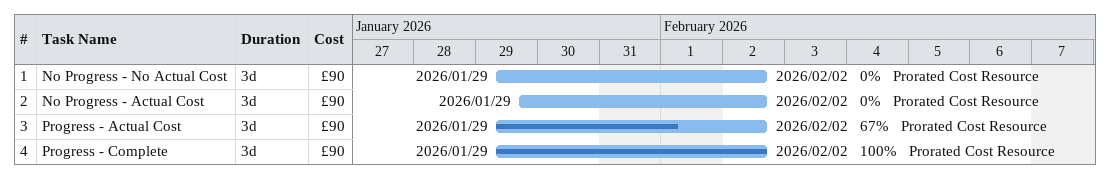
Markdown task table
| ID | Task | Duration | Start | Finish | Resources | % complete | Cost (£) |
|---|---|---|---|---|---|---|---|
| 1 | No Progress - No Actual Cost | 3d | 2026-01-29 | 2026-02-02 | Prorated Cost Resource | 0 | 90 |
| 2 | No Progress - Actual Cost | 3d | 2026-01-29 | 2026-02-02 | Prorated Cost Resource | 0 | 90 |
| 3 | Progress - Actual Cost | 3d | 2026-01-29 | 2026-02-02 | Prorated Cost Resource | 67 | 90 |
| 4 | Progress - Complete | 3d | 2026-01-29 | 2026-02-02 | Prorated Cost Resource | 100 | 90 |
